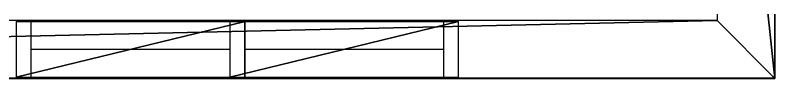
# Model space of a CAD drawing. Header units: millimetres. Extents: x 245 to 2830, y 44 to 1976.
# Drawn here: x 2237.4 to 2439.3, y 543.6 to 559 of the extents above; entities that cross this region are included whole.
import ezdxf

# ---------------------------------------------------------------- set-up
doc = ezdxf.new("R2010")
doc.units = ezdxf.units.MM
doc.layers.add('FloorPlan-page-1', color=7, linetype='Continuous')

msp = doc.modelspace()

# ---------------------------------------------------------------- linework, layer by layer
at = {"layer": 'FloorPlan-page-1', "color": 7, "true_color": 0x000000}
for p, q in [((2439.26, 672.14), (2439.26, 543.69)), ((2298.49, 558.65), (2237.68, 558.65)), ((2237.68, 558.65), (2237.68, 543.96)), ((2298.49, 558.65), (2237.68, 558.65)), ((2237.68, 558.65), (2237.68, 543.96)), ((2241.58, 558.65), (2241.58, 543.96)), ((2294.41, 558.65), (2294.41, 543.96)), ((2355.21, 558.65), (2294.41, 558.65)), ((2294.41, 558.65), (2294.41, 543.96)), ((2355.21, 558.65), (2294.41, 558.65)), ((2294.41, 558.65), (2294.41, 543.96)), ((2298.34, 558.65), (2298.34, 543.96)), ((2298.49, 543.96), (2298.49, 558.65)), ((2298.49, 543.96), (2298.49, 558.65)), ((2351.18, 558.65), (2351.18, 543.96)), ((2355.21, 543.96), (2355.21, 558.65)), ((2355.21, 543.96), (2355.21, 558.65)), ((2294.41, 551.29), (2241.58, 551.29)), ((2351.18, 551.29), (2298.34, 551.29)), ((2439.26, 543.69), (1743.72, 543.69)), ((2237.68, 543.96), (2298.49, 543.96)), ((2237.68, 543.96), (2298.49, 543.96)), ((2294.41, 543.96), (2355.21, 543.96)), ((2294.41, 543.96), (2355.21, 543.96)), ((2439.26, 543.69), (2439.26, 543.69))]:
    msp.add_line(p, q, dxfattribs=at)
for points in [[(2423.93, 687.42, -0.05), (2423.93, 558.95, -0.05), (2439.24, 543.62, -0.05)], [(2423.93, 687.42, -0.05), (2439.24, 543.62, -0.05), (2439.24, 672.09, -0.05)], [(2423.93, 558.95, -0.05), (1759.03, 558.95, -0.05), (1743.73, 543.62, -0.05)], [(2423.93, 558.95, -0.05), (1743.73, 543.62, -0.05), (2439.24, 543.62, -0.05)]]:
    msp.add_3dface(points, dxfattribs=at)
at = {"layer": 'FloorPlan-page-1', "color": 7, "true_color": 0xf0f0ff}
for points in [[(2237.68, 543.99, -0.05), (2298.48, 543.99, -0.05), (2298.48, 558.68, -0.05)], [(2298.48, 558.68, -0.05), (2237.68, 558.68, -0.05), (2237.68, 543.99, -0.05)], [(2237.68, 543.99, -0.05), (2298.48, 543.99, -0.05), (2298.48, 558.68, -0.05)], [(2298.48, 558.68, -0.05), (2237.68, 558.68, -0.05), (2237.68, 543.99, -0.05)], [(2294.41, 543.99, -0.05), (2355.21, 543.99, -0.05), (2355.21, 558.68, -0.05)], [(2355.21, 558.68, -0.05), (2294.41, 558.68, -0.05), (2294.41, 543.99, -0.05)], [(2294.41, 543.99, -0.05), (2355.21, 543.99, -0.05), (2355.21, 558.68, -0.05)], [(2355.21, 558.68, -0.05), (2294.41, 558.68, -0.05), (2294.41, 543.99, -0.05)]]:
    msp.add_3dface(points, dxfattribs=at)

doc.saveas('drawing.dxf')
